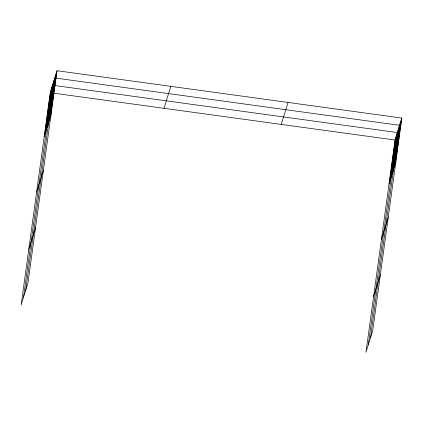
<?xml version="1.0" encoding="UTF-8"?>
<svg xmlns="http://www.w3.org/2000/svg" width="423" height="423" viewBox="0 0 423 423"><rect width="100%" height="100%" fill="white"/><g stroke="black" fill="none" stroke-linecap="round" stroke-linejoin="round"><path stroke-width="0.63" d="M57.047 70.731L50.221 92.695L21.15 304.93L27.976 282.971L57.047 70.731L401.85 118.07L372.779 330.305L365.953 352.269L395.024 140.029L401.85 118.07M44.658 135.201L50.686 91.199M45.124 133.705L51.151 89.708M45.589 132.214L51.617 88.211M46.054 130.718L52.082 86.72M23.471 297.464L52.542 85.229L397.345 132.563L368.274 344.798M46.969 127.778L52.997 83.775M47.418 126.329L53.446 82.326M47.868 124.88L53.895 80.878M48.317 123.431L54.345 79.429M25.724 290.22L54.794 77.98L399.598 125.314L370.527 337.554M49.221 120.529L55.249 76.531M49.671 119.08L55.699 75.083M50.12 117.631L56.148 73.634M50.57 116.182L56.597 72.18M389.461 182.535L395.489 138.533M389.927 181.044L395.954 137.041M390.392 179.548L396.414 135.55M390.852 178.057L396.88 134.054M391.767 175.111L397.794 131.114M392.221 173.663L398.244 129.665M392.671 172.214L398.699 128.211M393.12 170.765L399.148 126.763M394.019 167.868L400.047 123.865M394.474 166.413L400.496 122.416M394.923 164.965L400.951 120.967M395.373 163.516L401.401 119.519M44.198 136.692L51.019 114.733M36.59 192.211L43.416 170.252M28.753 249.411L35.58 227.452M164.008 108.314L170.834 86.355M281.242 124.41L288.063 102.445M388.996 184.026L395.822 162.067M381.393 239.545L388.219 217.586M373.557 296.75L380.383 274.786M50.221 92.695L395.024 140.029"/></g></svg>
